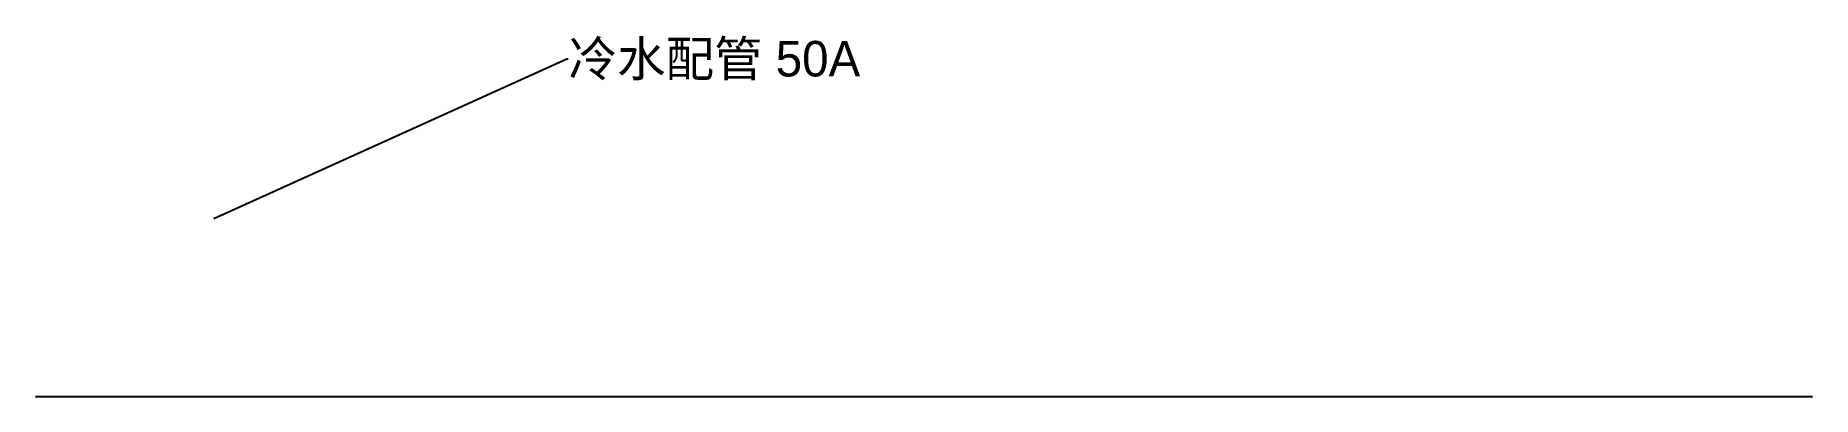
# Model space of a CAD drawing. Header units: millimetres. Extents: x 0 to 10000, y 0 to 2030.
import ezdxf
from ezdxf import colors
from ezdxf.entities.mleader import LeaderData, LeaderLine
from ezdxf.math import Vec2, Vec3

# ---------------------------------------------------------------- set-up
doc = ezdxf.new("R2010")
doc.units = ezdxf.units.MM

msp = doc.modelspace()

# ---------------------------------------------------------------- linework, layer by layer
msp.add_line((0, 0), (10000, 0))

# ---------------------------------------------------------------- leaders
ml = msp.add_multileader_mtext('Standard')
ml.set_content('冷水配管 50A')
ml.set_leader_properties(linetype='ByLayer')
ml.build(insert=Vec2(0, 0))
ctx = ml.context
ctx.base_point, ctx.char_height = Vec3(2998, 1900), 200
notes = []
notes.append((ctx, [(0, (1, 1, 0), (2990, 1900), (1, 0), 8, [(0, [(1000, 1000)], 0, [])])]))
ctx.mtext.insert = Vec3(3000, 2000)
for ctx, leaders in notes:
    for number, flags, end, landing, length, lines in leaders:
        leader = LeaderData()
        leader.index, (leader.has_last_leader_line, leader.has_dogleg_vector, leader.attachment_direction) = number, flags
        leader.last_leader_point, leader.dogleg_vector, leader.dogleg_length = Vec3(end), Vec3(landing), length
        for number, points, colour, breaks in lines:
            line = LeaderLine()
            line.index, line.vertices, line.color, line.breaks = number, Vec3.list(points), colors.encode_raw_color(colour), breaks
            leader.lines.append(line)
        ctx.leaders.append(leader)

doc.saveas('drawing.dxf')
